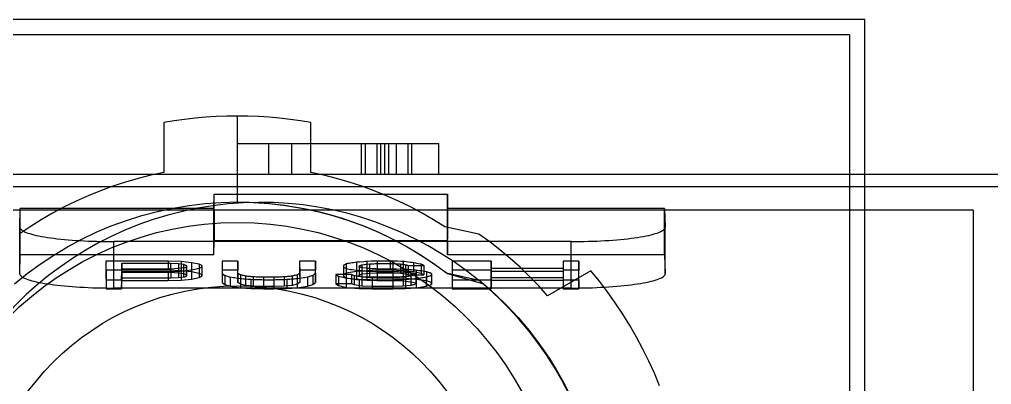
# Model space of a CAD drawing. Extents: x 0 to 144, y 0 to 203.
# Drawn here: x 86.92 to 118.19, y 62.77 to 74.51 of the extents above; entities that cross this region are included whole.
import ezdxf

# ---------------------------------------------------------------- set-up
doc = ezdxf.new("R2010")
doc.units = 0
doc.layers.add('-15N-THT. THIẾT BỊ ĐÓNG MỞ', color=40, linetype='CONTINUOUS')

# ---------------------------------------------------------------- blocks, each defined once
blk = doc.blocks.new('06 - N - SC VSD CHIẾU TRÊN ATV630U07~55N4')
at = {"layer": '-15N-THT. THIẾT BỊ ĐÓNG MỞ'}
for p, q in [((42.118, -128.49), (-41.598, -128.49)), ((42.118, -190.789), (42.118, -128.49)), ((42.118, -128.49), (42.118, -128.49)), ((41.619, -128.988), (-41.1, -128.988)), ((41.619, -128.988), (41.619, -141.448)), ((41.619, -128.988), (41.619, -128.988)), ((20.91, -131.636), (20.572, -131.665)), ((21.249, -131.615), (20.91, -131.636)), ((21.589, -131.603), (21.249, -131.615)), ((21.929, -131.599), (21.589, -131.603)), ((21.929, -131.599), (21.929, -131.599)), ((21.929, -134.358), (21.929, -131.599)), ((22.269, -131.603), (21.929, -131.599)), ((22.608, -131.615), (22.269, -131.603)), ((22.948, -131.636), (22.608, -131.615)), ((23.286, -131.665), (22.948, -131.636)), ((19.897, -131.749), (19.562, -131.803)), ((19.562, -131.803), (19.562, -133.412)), ((19.562, -131.803), (19.562, -131.803)), ((20.234, -131.703), (19.897, -131.749)), ((20.572, -131.665), (20.234, -131.703)), ((23.624, -131.703), (23.286, -131.665)), ((23.961, -131.749), (23.624, -131.703)), ((24.296, -131.803), (23.961, -131.749)), ((24.296, -131.803), (24.296, -131.803)), ((24.296, -133.412), (24.296, -131.803)), ((21.929, -132.477), (28.408, -132.477)), ((21.929, -132.477), (21.929, -132.477)), ((22.926, -132.477), (22.926, -132.477)), ((22.926, -132.477), (22.926, -133.474)), ((23.673, -132.477), (23.673, -133.474)), ((23.673, -132.477), (23.673, -132.477)), ((25.916, -132.477), (25.916, -133.474)), ((26.041, -132.477), (26.041, -133.474)), ((26.414, -132.477), (26.414, -133.474)), ((26.539, -132.477), (26.539, -133.474)), ((26.664, -132.477), (26.664, -133.474)), ((26.788, -132.477), (26.788, -133.474)), ((26.788, -132.477), (26.788, -132.477)), ((27.037, -132.477), (27.037, -133.474)), ((27.411, -132.477), (27.411, -133.474)), ((27.536, -132.477), (27.536, -132.477)), ((27.536, -132.477), (27.536, -133.474)), ((28.408, -133.474), (28.408, -132.477)), ((28.408, -132.477), (28.408, -132.477)), ((58.044, -133.474), (-58.045, -133.474)), ((19.146, -133.501), (18.735, -133.605)), ((19.562, -133.412), (19.146, -133.501)), ((19.562, -133.412), (19.562, -133.412)), ((21.929, -133.474), (21.929, -133.474)), ((22.926, -133.474), (22.926, -133.474)), ((23.673, -133.474), (23.673, -133.474)), ((24.296, -133.412), (24.296, -133.412)), ((24.711, -133.501), (24.296, -133.412)), ((25.123, -133.605), (24.711, -133.501)), ((26.788, -133.474), (26.788, -133.474)), ((27.536, -133.474), (27.536, -133.474)), ((28.408, -133.474), (28.408, -133.474)), ((18.327, -133.723), (17.923, -133.854)), ((18.735, -133.605), (18.327, -133.723)), ((25.531, -133.723), (25.123, -133.605)), ((25.935, -133.854), (25.531, -133.723)), ((46.605, -133.873), (3.465, -133.873)), ((17.524, -134), (17.131, -134.16)), ((17.923, -133.854), (17.524, -134)), ((21.177, -134.563), (21.18, -134.106)), ((21.18, -134.625), (21.18, -134.106)), ((21.18, -134.106), (28.688, -134.106)), ((26.334, -134), (25.935, -133.854)), ((26.727, -134.16), (26.334, -134)), ((28.688, -134.625), (28.688, -134.106)), ((28.688, -134.106), (28.692, -134.563)), ((16.743, -134.333), (16.361, -134.519)), ((17.131, -134.16), (16.743, -134.333)), ((19.864, -134.553), (20.376, -134.468)), ((20.376, -134.468), (20.892, -134.407)), ((20.892, -134.407), (21.41, -134.371)), ((21.41, -134.371), (21.929, -134.358)), ((21.929, -134.358), (22.309, -134.365)), ((21.929, -134.358), (21.929, -134.358)), ((21.929, -134.358), (22.448, -134.371)), ((22.309, -134.365), (22.689, -134.385)), ((22.448, -134.371), (22.966, -134.407)), ((22.689, -134.385), (23.069, -134.417)), ((22.966, -134.407), (23.482, -134.468)), ((23.069, -134.417), (23.446, -134.463)), ((23.446, -134.463), (23.822, -134.522)), ((23.482, -134.468), (23.994, -134.553)), ((27.115, -134.333), (26.727, -134.16)), ((27.496, -134.519), (27.115, -134.333)), ((45.599, -134.625), (4.5, -134.625)), ((14.93, -135.171), (14.945, -134.563)), ((21.177, -134.563), (14.945, -134.563)), ((14.945, -136.058), (14.945, -134.563)), ((15.987, -134.718), (15.619, -134.931)), ((16.361, -134.519), (15.987, -134.718)), ((18.854, -134.794), (19.356, -134.662)), ((19.356, -134.662), (19.864, -134.553)), ((21.177, -136.058), (21.177, -134.563)), ((21.18, -134.625), (21.18, -135.601)), ((23.822, -134.522), (24.196, -134.593)), ((23.994, -134.553), (24.502, -134.662)), ((24.196, -134.593), (24.567, -134.677)), ((24.502, -134.662), (25.004, -134.794)), ((24.567, -134.677), (24.935, -134.774)), ((24.935, -134.774), (25.3, -134.884)), ((27.871, -134.718), (27.496, -134.519)), ((28.239, -134.931), (27.871, -134.718)), ((28.688, -134.625), (28.688, -135.551)), ((28.692, -136.058), (28.692, -134.563)), ((35.674, -134.563), (28.692, -134.563)), ((35.674, -134.563), (35.689, -135.171)), ((35.674, -136.058), (35.674, -134.563)), ((45.599, -134.625), (45.599, -155.941)), ((45.599, -134.625), (45.599, -134.625)), ((15.619, -134.931), (15.259, -135.156)), ((17.871, -135.129), (18.358, -134.95)), ((18.358, -134.95), (18.854, -134.794)), ((21.929, -135.017), (21.929, -135.017)), ((25.004, -134.794), (25.5, -134.95)), ((25.3, -134.884), (25.66, -135.006)), ((25.5, -134.95), (25.987, -135.129)), ((25.66, -135.006), (26.016, -135.14)), ((28.599, -135.156), (28.239, -134.931)), ((15.259, -135.156), (14.907, -135.393)), ((14.93, -135.171), (14.93, -135.171)), ((14.93, -135.171), (14.93, -135.171)), ((14.93, -135.171), (14.93, -135.172)), ((14.93, -136.666), (14.93, -135.171)), ((14.93, -135.172), (14.933, -135.193)), ((14.93, -136.667), (14.93, -135.172)), ((14.933, -135.193), (14.943, -135.214)), ((14.943, -135.214), (14.959, -135.235)), ((14.959, -135.235), (14.981, -135.256)), ((14.981, -135.256), (15.01, -135.277)), ((15.01, -135.277), (15.045, -135.297)), ((15.045, -135.297), (15.087, -135.317)), ((15.087, -135.317), (15.134, -135.337)), ((15.134, -135.337), (15.188, -135.357)), ((15.188, -135.357), (15.248, -135.376)), ((15.248, -135.376), (15.313, -135.395)), ((15.313, -135.395), (15.384, -135.413)), ((16.923, -135.554), (17.392, -135.33)), ((17.392, -135.33), (17.871, -135.129)), ((25.987, -135.129), (26.466, -135.33)), ((26.016, -135.14), (26.368, -135.287)), ((26.368, -135.287), (26.714, -135.445)), ((26.466, -135.33), (26.934, -135.554)), ((29.702, -135.393), (28.599, -135.156)), ((30.046, -135.642), (29.702, -135.393)), ((35.237, -135.413), (35.307, -135.395)), ((35.307, -135.395), (35.373, -135.376)), ((35.373, -135.376), (35.432, -135.357)), ((35.432, -135.357), (35.486, -135.337)), ((35.486, -135.337), (35.533, -135.317)), ((35.533, -135.317), (35.575, -135.297)), ((35.575, -135.297), (35.61, -135.277)), ((35.61, -135.277), (35.639, -135.256)), ((35.639, -135.256), (35.661, -135.235)), ((35.661, -135.235), (35.677, -135.214)), ((35.677, -135.214), (35.686, -135.193)), ((35.686, -135.193), (35.689, -135.172)), ((35.689, -135.171), (35.689, -135.171)), ((35.689, -135.171), (35.689, -135.171)), ((35.689, -135.171), (35.689, -135.171)), ((35.689, -136.666), (35.689, -135.171)), ((35.689, -136.667), (35.689, -135.171)), ((15.384, -135.413), (15.461, -135.431)), ((15.461, -135.431), (15.543, -135.449)), ((15.543, -135.449), (15.63, -135.465)), ((15.63, -135.465), (15.722, -135.481)), ((15.722, -135.481), (15.818, -135.497)), ((15.818, -135.497), (15.919, -135.511)), ((15.919, -135.511), (16.025, -135.525)), ((16.025, -135.525), (16.134, -135.538)), ((16.134, -135.538), (16.248, -135.551)), ((16.248, -135.551), (16.365, -135.562)), ((16.365, -135.562), (16.486, -135.573)), ((16.466, -135.8), (16.923, -135.554)), ((16.486, -135.573), (16.61, -135.583)), ((16.61, -135.583), (16.737, -135.592)), ((16.737, -135.592), (16.866, -135.6)), ((16.866, -135.6), (16.997, -135.607)), ((16.997, -135.607), (17.13, -135.613)), ((17.13, -135.613), (17.264, -135.619)), ((17.264, -135.619), (17.4, -135.623)), ((17.4, -135.623), (17.537, -135.627)), ((17.537, -135.627), (17.676, -135.629)), ((17.676, -135.629), (17.816, -135.63)), ((17.816, -135.63), (17.957, -135.631)), ((32.663, -135.631), (17.957, -135.631)), ((17.957, -137.126), (17.957, -135.631)), ((21.177, -136.058), (21.18, -135.601)), ((21.18, -135.601), (28.688, -135.601)), ((26.714, -135.445), (27.054, -135.616)), ((26.934, -135.554), (27.392, -135.8)), ((27.054, -135.616), (27.388, -135.797)), ((28.688, -135.601), (28.688, -135.551)), ((28.688, -135.601), (28.692, -136.058)), ((30.381, -135.903), (30.046, -135.642)), ((32.663, -135.631), (32.804, -135.63)), ((32.663, -137.126), (32.663, -135.631)), ((32.804, -135.63), (32.944, -135.629)), ((32.944, -135.629), (33.082, -135.627)), ((33.082, -135.627), (33.219, -135.623)), ((33.219, -135.623), (33.355, -135.619)), ((33.355, -135.619), (33.49, -135.613)), ((33.49, -135.613), (33.622, -135.607)), ((33.622, -135.607), (33.753, -135.6)), ((33.753, -135.6), (33.882, -135.592)), ((33.882, -135.592), (34.009, -135.583)), ((34.009, -135.583), (34.133, -135.573)), ((34.133, -135.573), (34.254, -135.562)), ((34.254, -135.562), (34.372, -135.551)), ((34.372, -135.551), (34.486, -135.538)), ((34.486, -135.538), (34.596, -135.525)), ((34.596, -135.525), (34.702, -135.511)), ((34.702, -135.511), (34.803, -135.497)), ((34.803, -135.497), (34.9, -135.481)), ((34.9, -135.481), (34.992, -135.465)), ((34.992, -135.465), (35.079, -135.448)), ((35.079, -135.448), (35.161, -135.431)), ((35.161, -135.431), (35.237, -135.413)), ((16.02, -136.066), (16.466, -135.8)), ((27.388, -135.797), (27.716, -135.991)), ((27.392, -135.8), (27.838, -136.066)), ((27.716, -135.991), (28.037, -136.195)), ((30.706, -136.176), (30.381, -135.903)), ((14.93, -136.666), (14.945, -136.058)), ((21.177, -136.058), (14.945, -136.058)), ((15.587, -136.353), (16.02, -136.066)), ((17.703, -136.259), (17.706, -136.858)), ((19.702, -136.259), (17.703, -136.259)), ((17.703, -136.259), (17.703, -136.555)), ((18.21, -136.514), (18.211, -136.324)), ((18.211, -136.324), (18.211, -136.62)), ((18.211, -136.324), (19.783, -136.324)), ((20.119, -136.272), (19.702, -136.259)), ((19.702, -136.259), (19.702, -136.555)), ((19.783, -136.324), (19.783, -136.62)), ((19.783, -136.324), (20.031, -136.337)), ((20.031, -136.337), (20.031, -136.633)), ((20.031, -136.337), (20.196, -136.362)), ((20.452, -136.31), (20.119, -136.272)), ((20.119, -136.272), (20.119, -136.568)), ((20.702, -136.361), (20.452, -136.31)), ((20.452, -136.31), (20.452, -136.606)), ((21.44, -136.259), (21.441, -136.315)), ((21.949, -136.259), (21.44, -136.259)), ((21.44, -136.259), (21.44, -136.555)), ((21.441, -136.315), (21.442, -136.428)), ((21.948, -136.372), (21.949, -136.315)), ((21.949, -136.315), (21.949, -136.259)), ((21.949, -136.259), (21.949, -136.555)), ((23.932, -136.259), (23.933, -136.429)), ((24.441, -136.259), (23.932, -136.259)), ((23.932, -136.259), (23.932, -136.555)), ((24.44, -136.372), (24.441, -136.315)), ((24.441, -136.315), (24.441, -136.259)), ((24.441, -136.259), (24.441, -136.555)), ((25.476, -136.341), (25.429, -136.349)), ((25.524, -136.334), (25.476, -136.341)), ((25.571, -136.327), (25.524, -136.334)), ((25.619, -136.319), (25.571, -136.327)), ((25.667, -136.312), (25.619, -136.319)), ((25.714, -136.305), (25.667, -136.312)), ((25.762, -136.297), (25.714, -136.305)), ((25.81, -136.294), (25.762, -136.297)), ((25.762, -136.297), (25.762, -136.593)), ((25.857, -136.29), (25.81, -136.294)), ((26, -136.279), (25.857, -136.29)), ((26.048, -136.275), (26, -136.279)), ((26.095, -136.272), (26.048, -136.275)), ((26.238, -136.266), (26.095, -136.272)), ((26.095, -136.272), (26.095, -136.568)), ((26.218, -136.348), (26.253, -136.346)), ((26.286, -136.265), (26.238, -136.266)), ((26.253, -136.346), (26.288, -136.344)), ((26.381, -136.261), (26.286, -136.265)), ((26.288, -136.344), (26.324, -136.342)), ((26.324, -136.342), (26.359, -136.34)), ((26.359, -136.34), (26.43, -136.337)), ((26.429, -136.259), (26.381, -136.261)), ((26.845, -136.259), (26.429, -136.259)), ((26.429, -136.259), (26.429, -136.555)), ((26.43, -136.337), (26.927, -136.337)), ((26.43, -136.337), (26.43, -136.633)), ((26.905, -136.261), (26.845, -136.259)), ((26.845, -136.259), (26.845, -136.555)), ((26.964, -136.263), (26.905, -136.261)), ((26.927, -136.337), (26.962, -136.339)), ((26.927, -136.337), (26.927, -136.633)), ((26.962, -136.339), (26.998, -136.34)), ((27.024, -136.265), (26.964, -136.263)), ((26.998, -136.34), (27.068, -136.344)), ((27.084, -136.266), (27.024, -136.265)), ((27.068, -136.344), (27.104, -136.346)), ((27.203, -136.27), (27.084, -136.266)), ((27.104, -136.346), (27.139, -136.348)), ((27.262, -136.272), (27.203, -136.27)), ((27.31, -136.277), (27.262, -136.272)), ((27.262, -136.272), (27.262, -136.568)), ((27.358, -136.283), (27.31, -136.277)), ((27.501, -136.299), (27.358, -136.283)), ((27.548, -136.305), (27.501, -136.299)), ((27.596, -136.31), (27.548, -136.305)), ((27.667, -136.325), (27.596, -136.31)), ((27.596, -136.31), (27.596, -136.606)), ((27.703, -136.332), (27.667, -136.325)), ((27.81, -136.354), (27.703, -136.332)), ((27.838, -136.066), (28.27, -136.353)), ((28.037, -136.195), (28.351, -136.41)), ((35.674, -136.058), (28.692, -136.058)), ((28.834, -136.259), (28.837, -136.858)), ((30.093, -136.259), (28.834, -136.259)), ((28.834, -136.259), (28.834, -136.555)), ((30.092, -136.397), (30.093, -136.294)), ((30.093, -136.294), (30.093, -136.259)), ((30.093, -136.259), (30.093, -136.555)), ((31.022, -136.459), (30.706, -136.176)), ((32.408, -136.259), (32.409, -136.294)), ((32.917, -136.259), (32.408, -136.259)), ((32.408, -136.259), (32.408, -136.555)), ((32.409, -136.294), (32.409, -136.432)), ((32.913, -136.858), (32.917, -136.259)), ((32.917, -136.259), (32.917, -136.555)), ((35.674, -136.058), (35.689, -136.666)), ((15.169, -136.661), (15.587, -136.353)), ((17.703, -136.555), (17.706, -137.154)), ((19.702, -136.555), (17.703, -136.555)), ((18.207, -136.858), (18.208, -136.591)), ((18.208, -136.591), (19.701, -136.591)), ((18.208, -136.591), (18.208, -136.887)), ((18.21, -136.514), (18.21, -136.81)), ((19.784, -136.514), (18.21, -136.514)), ((18.21, -136.81), (18.211, -136.62)), ((18.211, -136.62), (19.783, -136.62)), ((19.701, -136.591), (20.117, -136.578)), ((19.701, -136.591), (19.701, -136.887)), ((20.119, -136.568), (19.702, -136.555)), ((19.783, -136.62), (20.031, -136.633)), ((20.032, -136.501), (19.784, -136.514)), ((19.784, -136.514), (19.784, -136.81)), ((20.031, -136.633), (20.196, -136.658)), ((20.196, -136.476), (20.032, -136.501)), ((20.032, -136.501), (20.032, -136.797)), ((20.117, -136.578), (20.451, -136.54)), ((20.117, -136.578), (20.117, -136.874)), ((20.452, -136.606), (20.119, -136.568)), ((20.196, -136.362), (20.196, -136.658)), ((20.196, -136.362), (20.279, -136.4)), ((20.196, -136.476), (20.196, -136.772)), ((20.196, -136.658), (20.279, -136.696)), ((20.279, -136.4), (20.279, -136.696)), ((20.306, -136.722), (20.306, -136.426)), ((20.451, -136.54), (20.701, -136.489)), ((20.451, -136.54), (20.451, -136.836)), ((20.702, -136.657), (20.452, -136.606)), ((20.701, -136.489), (20.785, -136.451)), ((20.701, -136.489), (20.701, -136.785)), ((20.785, -136.4), (20.702, -136.361)), ((20.702, -136.361), (20.702, -136.657)), ((20.785, -136.695), (20.702, -136.657)), ((20.785, -136.451), (20.785, -136.4)), ((20.785, -136.4), (20.785, -136.695)), ((20.785, -136.451), (20.785, -136.747)), ((21.44, -136.555), (21.443, -136.95)), ((21.949, -136.555), (21.44, -136.555)), ((21.442, -136.428), (21.442, -136.485)), ((21.442, -136.485), (21.442, -136.541)), ((21.442, -136.541), (21.443, -136.597)), ((21.443, -136.597), (21.443, -136.654)), ((21.443, -136.654), (21.527, -136.718)), ((21.443, -136.654), (21.443, -136.95)), ((21.946, -136.95), (21.949, -136.555)), ((21.946, -136.655), (21.947, -136.598)), ((21.958, -136.662), (21.946, -136.655)), ((21.946, -136.655), (21.946, -136.95)), ((21.947, -136.542), (21.948, -136.372)), ((21.947, -136.598), (21.947, -136.542)), ((23.935, -136.655), (23.923, -136.662)), ((23.932, -136.555), (23.935, -136.95)), ((24.441, -136.555), (23.932, -136.555)), ((23.933, -136.429), (23.934, -136.485)), ((23.934, -136.485), (23.935, -136.598)), ((23.935, -136.598), (23.935, -136.655)), ((23.935, -136.655), (23.935, -136.95)), ((24.426, -136.663), (24.438, -136.654)), ((24.438, -136.95), (24.441, -136.555)), ((24.438, -136.654), (24.439, -136.597)), ((24.438, -136.654), (24.438, -136.95)), ((24.439, -136.485), (24.44, -136.372)), ((24.439, -136.541), (24.439, -136.485)), ((24.439, -136.597), (24.439, -136.541)), ((25.357, -136.392), (25.346, -136.4)), ((25.346, -136.4), (25.346, -136.414)), ((25.346, -136.4), (25.346, -136.695)), ((25.346, -136.414), (25.346, -136.422)), ((25.346, -136.422), (25.346, -136.429)), ((25.346, -136.429), (25.346, -136.436)), ((25.346, -136.436), (25.346, -136.443)), ((25.346, -136.443), (25.346, -136.451)), ((25.346, -136.451), (25.358, -136.458)), ((25.346, -136.451), (25.346, -136.746)), ((25.429, -136.644), (25.346, -136.695)), ((25.369, -136.385), (25.357, -136.392)), ((25.358, -136.458), (25.37, -136.465)), ((25.381, -136.378), (25.369, -136.385)), ((25.37, -136.465), (25.406, -136.487)), ((25.393, -136.37), (25.381, -136.378)), ((25.405, -136.363), (25.393, -136.37)), ((25.417, -136.356), (25.405, -136.363)), ((25.406, -136.487), (25.418, -136.495)), ((25.429, -136.349), (25.417, -136.356)), ((25.418, -136.495), (25.43, -136.502)), ((25.429, -136.349), (25.429, -136.644)), ((25.762, -136.593), (25.429, -136.644)), ((25.43, -136.502), (25.573, -136.524)), ((25.43, -136.502), (25.43, -136.798)), ((25.573, -136.524), (25.62, -136.531)), ((25.62, -136.531), (25.763, -136.553)), ((26.095, -136.568), (25.762, -136.593)), ((25.763, -136.553), (25.811, -136.557)), ((25.763, -136.553), (25.763, -136.849)), ((25.811, -136.557), (25.858, -136.56)), ((25.852, -136.413), (25.864, -136.407)), ((25.852, -136.416), (25.852, -136.413)), ((25.852, -136.413), (25.852, -136.708)), ((25.852, -136.42), (25.852, -136.416)), ((25.852, -136.431), (25.852, -136.42)), ((25.852, -136.434), (25.852, -136.431)), ((25.852, -136.438), (25.852, -136.434)), ((25.863, -136.443), (25.852, -136.438)), ((25.852, -136.438), (25.852, -136.734)), ((25.858, -136.56), (25.906, -136.564)), ((25.875, -136.449), (25.863, -136.443)), ((25.864, -136.407), (25.875, -136.402)), ((25.875, -136.402), (25.887, -136.396)), ((25.887, -136.454), (25.875, -136.449)), ((25.887, -136.396), (25.899, -136.391)), ((25.899, -136.46), (25.887, -136.454)), ((25.899, -136.391), (25.923, -136.38)), ((25.91, -136.465), (25.899, -136.46)), ((25.906, -136.564), (25.954, -136.567)), ((25.922, -136.47), (25.91, -136.465)), ((25.934, -136.476), (25.922, -136.47)), ((25.923, -136.38), (25.935, -136.375)), ((25.969, -136.479), (25.934, -136.476)), ((25.934, -136.476), (25.934, -136.771)), ((25.935, -136.375), (26.005, -136.368)), ((25.935, -136.375), (25.935, -136.671)), ((25.935, -136.671), (26.182, -136.645)), ((25.954, -136.567), (26.049, -136.575)), ((26.075, -136.49), (25.969, -136.479)), ((26.005, -136.368), (26.041, -136.364)), ((26.041, -136.364), (26.076, -136.36)), ((26.049, -136.575), (26.096, -136.578)), ((26.111, -136.494), (26.075, -136.49)), ((26.076, -136.36), (26.182, -136.35)), ((26.429, -136.555), (26.095, -136.568)), ((26.096, -136.578), (26.144, -136.58)), ((26.096, -136.578), (26.096, -136.874)), ((26.146, -136.497), (26.111, -136.494)), ((26.144, -136.58), (26.191, -136.582)), ((26.182, -136.501), (26.146, -136.497)), ((26.182, -136.35), (26.218, -136.348)), ((26.182, -136.35), (26.182, -136.645)), ((26.217, -136.503), (26.182, -136.501)), ((26.182, -136.501), (26.182, -136.797)), ((26.182, -136.645), (26.43, -136.633)), ((26.191, -136.582), (26.239, -136.584)), ((26.288, -136.507), (26.217, -136.503)), ((26.239, -136.584), (26.286, -136.585)), ((26.286, -136.585), (26.382, -136.589)), ((26.323, -136.508), (26.288, -136.507)), ((26.359, -136.51), (26.323, -136.508)), ((26.394, -136.512), (26.359, -136.51)), ((26.382, -136.589), (26.429, -136.591)), ((26.43, -136.514), (26.394, -136.512)), ((26.845, -136.555), (26.429, -136.555)), ((26.429, -136.591), (26.643, -136.591)), ((26.429, -136.591), (26.429, -136.887)), ((26.501, -136.514), (26.43, -136.514)), ((26.43, -136.514), (26.43, -136.81)), ((26.43, -136.633), (26.927, -136.633)), ((26.572, -136.514), (26.501, -136.514)), ((26.715, -136.514), (26.572, -136.514)), ((26.643, -136.591), (26.714, -136.591)), ((26.714, -136.591), (26.928, -136.591)), ((26.786, -136.514), (26.715, -136.514)), ((26.857, -136.514), (26.786, -136.514)), ((27.262, -136.568), (26.845, -136.555)), ((26.928, -136.514), (26.857, -136.514)), ((26.927, -136.633), (27.175, -136.645)), ((26.988, -136.516), (26.928, -136.514)), ((26.928, -136.514), (26.928, -136.81)), ((26.928, -136.591), (26.975, -136.593)), ((26.928, -136.591), (26.928, -136.887)), ((26.975, -136.593), (27.022, -136.595)), ((27.047, -136.518), (26.988, -136.516)), ((27.022, -136.595), (27.07, -136.596)), ((27.344, -136.527), (27.047, -136.518)), ((27.07, -136.596), (27.117, -136.598)), ((27.117, -136.598), (27.212, -136.602)), ((27.139, -136.348), (27.175, -136.35)), ((27.175, -136.35), (27.222, -136.357)), ((27.175, -136.35), (27.175, -136.645)), ((27.175, -136.645), (27.34, -136.67)), ((27.212, -136.602), (27.259, -136.604)), ((27.222, -136.357), (27.245, -136.36)), ((27.245, -136.36), (27.269, -136.364)), ((27.259, -136.604), (27.295, -136.607)), ((27.259, -136.604), (27.259, -136.899)), ((27.596, -136.606), (27.262, -136.568)), ((27.269, -136.364), (27.292, -136.368)), ((27.292, -136.368), (27.316, -136.371)), ((27.295, -136.607), (27.33, -136.611)), ((27.316, -136.371), (27.34, -136.375)), ((27.33, -136.611), (27.366, -136.615)), ((27.34, -136.375), (27.352, -136.378)), ((27.34, -136.375), (27.34, -136.67)), ((27.392, -136.53), (27.344, -136.527)), ((27.344, -136.527), (27.344, -136.822)), ((27.352, -136.378), (27.364, -136.382)), ((27.364, -136.382), (27.376, -136.386)), ((27.366, -136.615), (27.401, -136.618)), ((27.376, -136.386), (27.388, -136.389)), ((27.388, -136.389), (27.4, -136.393)), ((27.439, -136.534), (27.392, -136.53)), ((27.4, -136.393), (27.412, -136.397)), ((27.401, -136.618), (27.437, -136.622)), ((27.412, -136.397), (27.424, -136.4)), ((27.424, -136.4), (27.931, -136.4)), ((27.424, -136.4), (27.424, -136.696)), ((27.437, -136.622), (27.472, -136.625)), ((27.487, -136.538), (27.439, -136.534)), ((27.472, -136.625), (27.508, -136.629)), ((27.534, -136.541), (27.487, -136.538)), ((27.508, -136.629), (27.555, -136.64)), ((27.508, -136.629), (27.508, -136.925)), ((27.629, -136.548), (27.534, -136.541)), ((27.555, -136.64), (27.579, -136.645)), ((27.579, -136.645), (27.603, -136.651)), ((27.845, -136.657), (27.596, -136.606)), ((27.603, -136.651), (27.626, -136.656)), ((27.626, -136.656), (27.65, -136.662)), ((27.677, -136.552), (27.629, -136.548)), ((27.772, -136.567), (27.677, -136.552)), ((27.677, -136.552), (27.677, -136.848)), ((27.82, -136.574), (27.772, -136.567)), ((27.845, -136.361), (27.81, -136.354)), ((27.962, -136.596), (27.82, -136.574)), ((27.858, -136.367), (27.845, -136.361)), ((27.845, -136.361), (27.845, -136.657)), ((27.931, -136.696), (27.845, -136.657)), ((27.87, -136.373), (27.858, -136.367)), ((27.882, -136.378), (27.87, -136.373)), ((27.894, -136.384), (27.882, -136.378)), ((27.906, -136.389), (27.894, -136.384)), ((27.919, -136.395), (27.906, -136.389)), ((27.931, -136.4), (27.919, -136.395)), ((27.931, -136.4), (27.931, -136.696)), ((28.01, -136.603), (27.962, -136.596)), ((28.033, -136.61), (28.01, -136.603)), ((28.01, -136.603), (28.01, -136.899)), ((28.057, -136.618), (28.033, -136.61)), ((28.081, -136.625), (28.057, -136.618)), ((28.104, -136.632), (28.081, -136.625)), ((28.128, -136.64), (28.104, -136.632)), ((28.152, -136.647), (28.128, -136.64)), ((28.176, -136.654), (28.152, -136.647)), ((28.175, -136.663), (28.176, -136.654)), ((28.176, -136.654), (28.176, -136.95)), ((28.27, -136.353), (28.689, -136.661)), ((28.351, -136.41), (28.657, -136.636)), ((28.657, -136.636), (29.707, -136.873)), ((28.834, -136.555), (28.837, -137.154)), ((30.093, -136.555), (28.834, -136.555)), ((30.09, -136.698), (30.09, -136.578)), ((30.09, -136.578), (32.411, -136.578)), ((30.09, -136.578), (30.09, -136.874)), ((30.092, -136.432), (30.092, -136.397)), ((30.092, -136.466), (30.092, -136.432)), ((30.092, -136.501), (30.092, -136.466)), ((32.41, -136.501), (30.092, -136.501)), ((30.092, -136.501), (30.092, -136.797)), ((30.092, -136.797), (30.093, -136.555)), ((31.328, -136.754), (31.022, -136.459)), ((33.303, -136.569), (31.909, -137.374)), ((32.408, -136.555), (32.41, -136.797)), ((32.917, -136.555), (32.408, -136.555)), ((32.409, -136.432), (32.41, -136.466)), ((32.41, -136.466), (32.41, -136.501)), ((32.41, -136.501), (32.41, -136.797)), ((32.411, -136.578), (32.412, -136.658)), ((32.411, -136.578), (32.411, -136.874)), ((32.412, -136.658), (32.412, -136.698)), ((32.913, -137.154), (32.917, -136.555)), ((33.303, -136.569), (33.303, -136.569)), ((33.574, -136.905), (33.303, -136.569)), ((14.765, -136.987), (15.169, -136.661)), ((14.93, -136.666), (14.93, -136.666)), ((14.93, -136.666), (14.93, -136.666)), ((14.93, -136.666), (14.93, -136.667)), ((14.93, -136.667), (14.933, -136.688)), ((14.933, -136.688), (14.943, -136.709)), ((14.943, -136.709), (14.959, -136.73)), ((14.959, -136.73), (14.981, -136.751)), ((14.981, -136.751), (15.01, -136.772)), ((15.01, -136.772), (15.045, -136.792)), ((15.045, -136.792), (15.087, -136.812)), ((15.087, -136.812), (15.134, -136.832)), ((15.134, -136.832), (15.188, -136.852)), ((15.188, -136.852), (15.248, -136.871)), ((15.248, -136.871), (15.313, -136.89)), ((15.313, -136.89), (15.384, -136.908)), ((15.384, -136.908), (15.461, -136.926)), ((15.461, -136.926), (15.543, -136.944)), ((15.543, -136.944), (15.63, -136.96)), ((15.63, -136.96), (15.722, -136.976)), ((17.706, -136.858), (18.207, -136.858)), ((17.706, -136.858), (17.706, -137.154)), ((18.207, -136.858), (18.207, -137.154)), ((18.207, -137.154), (18.208, -136.887)), ((18.208, -136.887), (19.701, -136.887)), ((19.784, -136.81), (18.21, -136.81)), ((19.701, -136.887), (20.117, -136.874)), ((20.032, -136.797), (19.784, -136.81)), ((20.196, -136.772), (20.032, -136.797)), ((20.117, -136.874), (20.451, -136.836)), ((20.451, -136.836), (20.701, -136.785)), ((20.701, -136.785), (20.785, -136.747)), ((20.785, -136.747), (20.785, -136.695)), ((21.443, -136.95), (21.527, -137.014)), ((21.527, -136.718), (21.551, -136.725)), ((21.527, -136.718), (21.527, -137.014)), ((21.551, -136.725), (21.575, -136.733)), ((21.575, -136.733), (21.67, -136.762)), ((21.67, -136.762), (21.694, -136.769)), ((21.694, -136.769), (21.789, -136.783)), ((21.694, -136.769), (21.694, -137.065)), ((21.789, -136.783), (21.837, -136.791)), ((21.837, -136.791), (21.932, -136.805)), ((21.932, -136.805), (21.979, -136.813)), ((22.028, -137.001), (21.946, -136.95)), ((21.97, -136.669), (21.958, -136.662)), ((21.981, -136.676), (21.97, -136.669)), ((21.979, -136.813), (22.027, -136.82)), ((21.993, -136.684), (21.981, -136.676)), ((22.005, -136.691), (21.993, -136.684)), ((22.016, -136.698), (22.005, -136.691)), ((22.028, -136.705), (22.016, -136.698)), ((22.027, -136.82), (22.074, -136.823)), ((22.027, -136.82), (22.027, -137.116)), ((22.052, -136.711), (22.028, -136.705)), ((22.028, -136.705), (22.028, -137.001)), ((22.075, -136.716), (22.052, -136.711)), ((22.074, -136.823), (22.122, -136.827)), ((22.099, -136.722), (22.075, -136.716)), ((22.123, -136.727), (22.099, -136.722)), ((22.122, -136.827), (22.169, -136.831)), ((22.146, -136.732), (22.123, -136.727)), ((22.17, -136.738), (22.146, -136.732)), ((22.169, -136.831), (22.217, -136.834)), ((22.194, -136.743), (22.17, -136.738)), ((22.229, -136.747), (22.194, -136.743)), ((22.194, -136.743), (22.194, -137.039)), ((22.217, -136.834), (22.264, -136.838)), ((22.265, -136.75), (22.229, -136.747)), ((22.264, -136.838), (22.312, -136.842)), ((22.3, -136.754), (22.265, -136.75)), ((22.336, -136.758), (22.3, -136.754)), ((22.312, -136.842), (22.359, -136.845)), ((22.372, -136.761), (22.336, -136.758)), ((22.359, -136.845), (22.418, -136.847)), ((22.359, -136.845), (22.359, -137.141)), ((22.407, -136.765), (22.372, -136.761)), ((22.443, -136.769), (22.407, -136.765)), ((22.418, -136.847), (22.478, -136.849)), ((22.49, -136.77), (22.443, -136.769)), ((22.443, -136.769), (22.443, -137.064)), ((22.478, -136.849), (22.537, -136.851)), ((22.537, -136.772), (22.49, -136.77)), ((22.585, -136.774), (22.537, -136.772)), ((22.537, -136.851), (22.596, -136.852)), ((22.632, -136.776), (22.585, -136.774)), ((22.596, -136.852), (22.656, -136.854)), ((22.68, -136.778), (22.632, -136.776)), ((22.656, -136.854), (22.715, -136.856)), ((22.727, -136.78), (22.68, -136.778)), ((22.715, -136.856), (22.774, -136.858)), ((22.775, -136.781), (22.727, -136.78)), ((22.774, -136.858), (23.107, -136.858)), ((22.774, -136.858), (22.774, -137.154)), ((23.107, -136.781), (22.775, -136.781)), ((22.775, -136.781), (22.775, -137.077)), ((23.154, -136.78), (23.107, -136.781)), ((23.107, -136.781), (23.107, -137.077)), ((23.107, -136.858), (23.166, -136.856)), ((23.107, -136.858), (23.107, -137.154)), ((23.202, -136.778), (23.154, -136.78)), ((23.166, -136.856), (23.225, -136.854)), ((23.249, -136.776), (23.202, -136.778)), ((23.225, -136.854), (23.285, -136.852)), ((23.296, -136.774), (23.249, -136.776)), ((23.285, -136.852), (23.344, -136.851)), ((23.344, -136.772), (23.296, -136.774)), ((23.391, -136.77), (23.344, -136.772)), ((23.344, -136.851), (23.403, -136.849)), ((23.439, -136.769), (23.391, -136.77)), ((23.403, -136.849), (23.463, -136.847)), ((23.474, -136.765), (23.439, -136.769)), ((23.439, -136.769), (23.439, -137.064)), ((23.463, -136.847), (23.522, -136.845)), ((23.51, -136.761), (23.474, -136.765)), ((23.545, -136.758), (23.51, -136.761)), ((23.522, -136.845), (23.57, -136.842)), ((23.522, -136.845), (23.522, -137.141)), ((23.581, -136.754), (23.545, -136.758)), ((23.57, -136.842), (23.617, -136.838)), ((23.616, -136.75), (23.581, -136.754)), ((23.652, -136.747), (23.616, -136.75)), ((23.617, -136.838), (23.665, -136.834)), ((23.687, -136.743), (23.652, -136.747)), ((23.665, -136.834), (23.712, -136.831)), ((23.711, -136.738), (23.687, -136.743)), ((23.687, -136.743), (23.687, -137.039)), ((23.735, -136.732), (23.711, -136.738)), ((23.712, -136.831), (23.76, -136.827)), ((23.758, -136.727), (23.735, -136.732)), ((23.782, -136.722), (23.758, -136.727)), ((23.76, -136.827), (23.807, -136.823)), ((23.806, -136.716), (23.782, -136.722)), ((23.829, -136.711), (23.806, -136.716)), ((23.807, -136.823), (23.855, -136.82)), ((23.853, -136.705), (23.829, -136.711)), ((23.865, -136.698), (23.853, -136.705)), ((23.853, -136.705), (23.853, -137.001)), ((23.935, -136.95), (23.853, -137.001)), ((23.855, -136.82), (23.902, -136.813)), ((23.855, -136.82), (23.855, -137.116)), ((23.877, -136.691), (23.865, -136.698)), ((23.888, -136.684), (23.877, -136.691)), ((23.9, -136.676), (23.888, -136.684)), ((23.912, -136.669), (23.9, -136.676)), ((23.902, -136.813), (23.95, -136.805)), ((23.923, -136.662), (23.912, -136.669)), ((23.95, -136.805), (24.045, -136.791)), ((24.045, -136.791), (24.092, -136.783)), ((24.092, -136.783), (24.187, -136.769)), ((24.187, -136.769), (24.235, -136.754)), ((24.187, -136.769), (24.187, -137.065)), ((24.235, -136.754), (24.259, -136.747)), ((24.259, -136.747), (24.306, -136.733)), ((24.306, -136.733), (24.33, -136.725)), ((24.33, -136.725), (24.354, -136.718)), ((24.354, -136.718), (24.426, -136.663)), ((24.354, -136.718), (24.354, -137.014)), ((24.354, -137.014), (24.438, -136.95)), ((25.098, -136.692), (25.11, -136.699)), ((25.241, -136.692), (25.098, -136.692)), ((25.098, -136.692), (25.098, -136.988)), ((25.11, -136.699), (25.122, -136.707)), ((25.122, -136.707), (25.134, -136.714)), ((25.134, -136.714), (25.158, -136.729)), ((25.158, -136.729), (25.17, -136.736)), ((25.17, -136.736), (25.182, -136.743)), ((25.182, -136.743), (25.325, -136.78)), ((25.182, -136.743), (25.182, -137.039)), ((25.313, -136.692), (25.241, -136.692)), ((25.456, -136.692), (25.313, -136.692)), ((25.325, -136.78), (25.361, -136.789)), ((25.346, -136.695), (25.346, -136.746)), ((25.346, -136.746), (25.43, -136.798)), ((25.361, -136.789), (25.432, -136.807)), ((25.43, -136.798), (25.763, -136.849)), ((25.432, -136.807), (25.61, -136.823)), ((25.432, -136.807), (25.432, -137.103)), ((25.528, -136.692), (25.456, -136.692)), ((25.6, -136.692), (25.528, -136.692)), ((25.612, -136.698), (25.6, -136.692)), ((25.6, -136.692), (25.6, -136.988)), ((25.61, -136.823), (25.67, -136.829)), ((25.635, -136.709), (25.612, -136.698)), ((25.647, -136.714), (25.635, -136.709)), ((25.659, -136.72), (25.647, -136.714)), ((25.671, -136.725), (25.659, -136.72)), ((25.67, -136.829), (25.788, -136.84)), ((25.683, -136.731), (25.671, -136.725)), ((25.718, -136.736), (25.683, -136.731)), ((25.683, -136.731), (25.683, -137.026)), ((25.754, -136.741), (25.718, -136.736)), ((25.789, -136.747), (25.754, -136.741)), ((25.763, -136.849), (26.096, -136.874)), ((25.788, -136.84), (25.848, -136.845)), ((25.825, -136.752), (25.789, -136.747)), ((25.86, -136.758), (25.825, -136.752)), ((25.848, -136.845), (25.967, -136.849)), ((25.848, -136.845), (25.848, -137.141)), ((25.852, -136.708), (25.935, -136.671)), ((25.852, -136.712), (25.852, -136.708)), ((25.852, -136.716), (25.852, -136.712)), ((25.852, -136.726), (25.852, -136.716)), ((25.852, -136.73), (25.852, -136.726)), ((25.852, -136.734), (25.852, -136.73)), ((25.934, -136.771), (25.852, -136.734)), ((25.896, -136.763), (25.86, -136.758)), ((25.931, -136.769), (25.896, -136.763)), ((26.026, -136.772), (25.931, -136.769)), ((25.931, -136.769), (25.931, -137.064)), ((26.182, -136.797), (25.934, -136.771)), ((25.967, -136.849), (26.026, -136.851)), ((26.074, -136.774), (26.026, -136.772)), ((26.026, -136.851), (26.204, -136.856)), ((26.121, -136.776), (26.074, -136.774)), ((26.096, -136.874), (26.429, -136.887)), ((26.169, -136.778), (26.121, -136.776)), ((26.263, -136.781), (26.169, -136.778)), ((26.43, -136.81), (26.182, -136.797)), ((26.204, -136.856), (26.263, -136.858)), ((26.928, -136.781), (26.263, -136.781)), ((26.263, -136.781), (26.263, -137.077)), ((26.263, -136.858), (26.928, -136.858)), ((26.263, -136.858), (26.263, -137.154)), ((26.429, -136.887), (26.928, -136.887)), ((26.928, -136.81), (26.43, -136.81)), ((26.975, -136.78), (26.928, -136.781)), ((26.928, -136.781), (26.928, -137.077)), ((27.344, -136.822), (26.928, -136.81)), ((26.928, -136.858), (26.987, -136.856)), ((26.928, -136.858), (26.928, -137.154)), ((26.928, -136.887), (27.259, -136.899)), ((27.023, -136.778), (26.975, -136.78)), ((26.987, -136.856), (27.046, -136.854)), ((27.07, -136.776), (27.023, -136.778)), ((27.046, -136.854), (27.106, -136.852)), ((27.117, -136.774), (27.07, -136.776)), ((27.106, -136.852), (27.165, -136.851)), ((27.165, -136.772), (27.117, -136.774)), ((27.212, -136.77), (27.165, -136.772)), ((27.165, -136.851), (27.224, -136.849)), ((27.26, -136.769), (27.212, -136.77)), ((27.224, -136.849), (27.284, -136.847)), ((27.259, -136.899), (27.508, -136.925)), ((27.331, -136.761), (27.26, -136.769)), ((27.26, -136.769), (27.26, -137.064)), ((27.284, -136.847), (27.343, -136.845)), ((27.366, -136.758), (27.331, -136.761)), ((27.34, -136.67), (27.352, -136.674)), ((27.343, -136.845), (27.391, -136.842)), ((27.343, -136.845), (27.343, -137.141)), ((27.677, -136.848), (27.344, -136.822)), ((27.352, -136.674), (27.364, -136.678)), ((27.364, -136.678), (27.376, -136.681)), ((27.402, -136.754), (27.366, -136.758)), ((27.376, -136.681), (27.388, -136.685)), ((27.388, -136.685), (27.4, -136.689)), ((27.391, -136.842), (27.438, -136.838)), ((27.4, -136.689), (27.412, -136.692)), ((27.437, -136.75), (27.402, -136.754)), ((27.412, -136.692), (27.424, -136.696)), ((27.424, -136.696), (27.931, -136.696)), ((27.473, -136.747), (27.437, -136.75)), ((27.438, -136.838), (27.486, -136.834)), ((27.508, -136.743), (27.473, -136.747)), ((27.486, -136.834), (27.533, -136.831)), ((27.532, -136.738), (27.508, -136.743)), ((27.508, -136.743), (27.508, -137.039)), ((27.508, -136.925), (27.674, -136.963)), ((27.556, -136.732), (27.532, -136.738)), ((27.533, -136.831), (27.581, -136.827)), ((27.579, -136.727), (27.556, -136.732)), ((27.603, -136.721), (27.579, -136.727)), ((27.581, -136.827), (27.628, -136.823)), ((27.627, -136.716), (27.603, -136.721)), ((27.65, -136.711), (27.627, -136.716)), ((27.628, -136.823), (27.676, -136.82)), ((27.65, -136.662), (27.674, -136.667)), ((27.674, -136.705), (27.65, -136.711)), ((27.674, -136.667), (27.674, -136.67)), ((27.674, -136.667), (27.674, -136.963)), ((27.674, -136.67), (27.674, -136.674)), ((27.674, -136.674), (27.674, -136.677)), ((27.674, -136.677), (27.674, -136.68)), ((27.674, -136.68), (27.674, -136.683)), ((27.674, -136.683), (27.674, -136.687)), ((27.674, -136.687), (27.674, -136.689)), ((27.674, -136.687), (27.674, -136.982)), ((27.674, -136.689), (27.674, -136.69)), ((27.674, -136.69), (27.674, -136.692)), ((27.674, -136.692), (27.674, -136.694)), ((27.674, -136.694), (27.674, -136.696)), ((27.674, -136.696), (27.674, -136.698)), ((27.674, -136.698), (27.674, -136.699)), ((27.674, -136.698), (27.674, -136.993)), ((27.674, -136.699), (27.674, -136.7)), ((27.674, -136.7), (27.674, -136.701)), ((27.674, -136.701), (27.674, -136.703)), ((27.674, -136.703), (27.674, -136.704)), ((27.674, -136.704), (27.674, -136.705)), ((27.674, -136.705), (27.674, -137.001)), ((27.674, -136.963), (27.674, -136.966)), ((27.674, -136.966), (27.674, -136.969)), ((27.674, -136.969), (27.674, -136.973)), ((27.676, -136.82), (27.723, -136.813)), ((27.676, -136.82), (27.676, -137.116)), ((28.01, -136.899), (27.677, -136.848)), ((27.723, -136.813), (27.771, -136.805)), ((27.771, -136.805), (27.866, -136.791)), ((27.866, -136.791), (27.913, -136.783)), ((27.913, -136.783), (28.008, -136.769)), ((28.008, -136.769), (28.032, -136.762)), ((28.008, -136.769), (28.008, -137.065)), ((28.176, -136.95), (28.01, -136.899)), ((28.032, -136.762), (28.056, -136.754)), ((28.056, -136.754), (28.08, -136.747)), ((28.08, -136.747), (28.104, -136.74)), ((28.104, -136.74), (28.127, -136.732)), ((28.127, -136.732), (28.151, -136.725)), ((28.151, -136.725), (28.175, -136.718)), ((28.175, -136.672), (28.175, -136.663)), ((28.175, -136.682), (28.175, -136.672)), ((28.175, -136.691), (28.175, -136.682)), ((28.175, -136.709), (28.175, -136.691)), ((28.175, -136.718), (28.175, -136.709)), ((28.175, -136.718), (28.175, -137.014)), ((28.175, -137.014), (28.176, -136.95)), ((28.689, -136.661), (29.844, -136.987)), ((28.837, -136.858), (30.089, -136.858)), ((28.837, -136.858), (28.837, -137.154)), ((29.707, -136.873), (29.997, -137.119)), ((30.089, -136.738), (30.09, -136.698)), ((30.089, -136.858), (30.089, -136.738)), ((30.089, -136.858), (30.089, -137.154)), ((30.089, -137.154), (30.09, -136.874)), ((30.09, -136.874), (32.411, -136.874)), ((32.41, -136.797), (30.092, -136.797)), ((31.624, -137.059), (31.328, -136.754)), ((32.411, -136.874), (32.413, -137.154)), ((32.412, -136.698), (32.413, -136.858)), ((32.413, -136.858), (32.913, -136.858)), ((32.413, -136.858), (32.413, -137.154)), ((32.913, -136.858), (32.913, -137.154)), ((33.836, -137.25), (33.574, -136.905)), ((34.9, -136.976), (34.992, -136.96)), ((34.992, -136.96), (35.079, -136.943)), ((35.079, -136.943), (35.161, -136.926)), ((35.161, -136.926), (35.237, -136.908)), ((35.237, -136.908), (35.307, -136.89)), ((35.307, -136.89), (35.373, -136.871)), ((35.373, -136.871), (35.432, -136.852)), ((35.432, -136.852), (35.486, -136.832)), ((35.486, -136.832), (35.533, -136.812)), ((35.533, -136.812), (35.575, -136.792)), ((35.575, -136.792), (35.61, -136.772)), ((35.61, -136.772), (35.639, -136.751)), ((35.639, -136.751), (35.661, -136.73)), ((35.661, -136.73), (35.677, -136.709)), ((35.677, -136.709), (35.686, -136.688)), ((35.686, -136.688), (35.689, -136.667)), ((35.689, -136.666), (35.689, -136.666)), ((35.689, -136.666), (35.689, -136.666)), ((35.689, -136.666), (35.689, -136.666)), ((15.722, -136.976), (15.818, -136.992)), ((15.818, -136.992), (15.919, -137.006)), ((15.919, -137.006), (16.025, -137.02)), ((16.025, -137.02), (16.134, -137.033)), ((16.134, -137.033), (16.248, -137.046)), ((16.248, -137.046), (16.365, -137.057)), ((16.365, -137.057), (16.486, -137.068)), ((16.486, -137.068), (16.61, -137.078)), ((16.61, -137.078), (16.737, -137.087)), ((16.737, -137.087), (16.866, -137.095)), ((16.866, -137.095), (16.997, -137.102)), ((16.997, -137.102), (17.13, -137.108)), ((17.13, -137.108), (17.264, -137.114)), ((17.264, -137.114), (17.4, -137.118)), ((17.4, -137.118), (17.537, -137.121)), ((17.537, -137.121), (17.676, -137.124)), ((17.676, -137.124), (17.816, -137.125)), ((17.706, -137.154), (18.207, -137.154)), ((17.816, -137.125), (17.957, -137.126)), ((32.663, -137.126), (17.957, -137.126)), ((21.527, -137.014), (21.694, -137.065)), ((21.694, -137.065), (22.027, -137.116)), ((22.027, -137.116), (22.359, -137.141)), ((22.194, -137.039), (22.028, -137.001)), ((22.443, -137.064), (22.194, -137.039)), ((22.359, -137.141), (22.774, -137.154)), ((22.775, -137.077), (22.443, -137.064)), ((22.774, -137.154), (23.107, -137.154)), ((23.107, -137.077), (22.775, -137.077)), ((23.439, -137.064), (23.107, -137.077)), ((23.107, -137.154), (23.522, -137.141)), ((23.687, -137.039), (23.439, -137.064)), ((23.522, -137.141), (23.855, -137.116)), ((23.853, -137.001), (23.687, -137.039)), ((23.855, -137.116), (24.187, -137.065)), ((24.187, -137.065), (24.354, -137.014)), ((25.098, -136.988), (25.182, -137.039)), ((25.6, -136.988), (25.098, -136.988)), ((25.182, -137.039), (25.432, -137.103)), ((25.432, -137.103), (25.848, -137.141)), ((25.683, -137.026), (25.6, -136.988)), ((25.931, -137.064), (25.683, -137.026)), ((25.848, -137.141), (26.263, -137.154)), ((26.263, -137.077), (25.931, -137.064)), ((26.928, -137.077), (26.263, -137.077)), ((26.263, -137.154), (26.928, -137.154)), ((27.26, -137.064), (26.928, -137.077)), ((26.928, -137.154), (27.343, -137.141)), ((27.508, -137.039), (27.26, -137.064)), ((27.343, -137.141), (27.676, -137.116)), ((27.532, -137.033), (27.508, -137.039)), ((27.556, -137.028), (27.532, -137.033)), ((27.579, -137.023), (27.556, -137.028)), ((27.603, -137.017), (27.579, -137.023)), ((27.627, -137.012), (27.603, -137.017)), ((27.65, -137.006), (27.627, -137.012)), ((27.674, -137.001), (27.65, -137.006)), ((27.674, -136.973), (27.674, -136.976)), ((27.674, -136.976), (27.674, -136.979)), ((27.674, -136.979), (27.674, -136.982)), ((27.674, -136.982), (27.674, -136.984)), ((27.674, -136.984), (27.674, -136.986)), ((27.674, -136.986), (27.674, -136.988)), ((27.674, -136.988), (27.674, -136.99)), ((27.674, -136.99), (27.674, -136.992)), ((27.674, -136.992), (27.674, -136.993)), ((27.674, -136.993), (27.674, -136.995)), ((27.674, -136.995), (27.674, -136.996)), ((27.674, -136.996), (27.674, -136.997)), ((27.674, -136.997), (27.674, -136.998)), ((27.674, -136.998), (27.674, -137)), ((27.674, -137), (27.674, -137.001)), ((27.676, -137.116), (28.008, -137.065)), ((28.008, -137.065), (28.175, -137.014)), ((28.837, -137.154), (30.089, -137.154)), ((29.844, -136.987), (30.232, -137.332)), ((29.997, -137.119), (30.278, -137.375)), ((31.909, -137.374), (31.624, -137.059)), ((32.413, -137.154), (32.913, -137.154)), ((32.663, -137.126), (32.804, -137.125)), ((32.804, -137.125), (32.944, -137.124)), ((32.944, -137.124), (33.082, -137.121)), ((33.082, -137.121), (33.219, -137.118)), ((33.219, -137.118), (33.355, -137.114)), ((33.355, -137.114), (33.49, -137.108)), ((33.49, -137.108), (33.622, -137.102)), ((33.622, -137.102), (33.753, -137.095)), ((33.753, -137.095), (33.882, -137.087)), ((34.086, -137.603), (33.836, -137.25)), ((33.882, -137.087), (34.009, -137.078)), ((34.009, -137.078), (34.133, -137.068)), ((34.133, -137.068), (34.254, -137.057)), ((34.254, -137.057), (34.372, -137.046)), ((34.372, -137.046), (34.486, -137.033)), ((34.486, -137.033), (34.596, -137.02)), ((34.596, -137.02), (34.702, -137.006)), ((34.702, -137.006), (34.803, -136.991)), ((34.803, -136.991), (34.9, -136.976)), ((30.232, -137.332), (30.604, -137.695)), ((30.278, -137.375), (30.551, -137.641)), ((31.909, -137.374), (31.909, -137.374)), ((30.551, -137.641), (30.814, -137.916)), ((30.604, -137.695), (30.958, -138.075)), ((34.325, -137.963), (34.086, -137.603)), ((30.814, -137.916), (31.067, -138.2)), ((30.958, -138.075), (31.294, -138.471)), ((31.067, -138.2), (31.311, -138.492)), ((34.553, -138.331), (34.325, -137.963)), ((31.294, -138.471), (31.611, -138.883)), ((31.311, -138.492), (31.544, -138.793)), ((34.769, -138.705), (34.553, -138.331)), ((31.544, -138.793), (31.767, -139.101)), ((34.974, -139.087), (34.769, -138.705)), ((31.611, -138.883), (31.908, -139.308)), ((31.767, -139.101), (31.979, -139.417)), ((35.166, -139.474), (34.974, -139.087)), ((31.908, -139.308), (32.185, -139.748)), ((31.979, -139.417), (32.181, -139.74)), ((32.181, -139.74), (32.371, -140.07)), ((32.185, -139.748), (32.441, -140.199)), ((35.347, -139.867), (35.166, -139.474)), ((32.371, -140.07), (32.549, -140.406)), ((35.514, -140.266), (35.347, -139.867)), ((32.441, -140.199), (32.676, -140.663))]:
    blk.add_line(p, q, dxfattribs=at)
for radius in [10.418, 8.38]:
    blk.add_circle((21.929, -145.435), radius, dxfattribs=at)
blk.add_arc((22.68, -145.435), 11.064, 21.1223, 338.8777, dxfattribs=at)
for centre, start_param, end_param in [((19.737, -136.426), 2.509628, 3.141593), ((19.737, -136.426), -3.141592, -2.827784), ((19.737, -136.722), 2.509628, 3.141593), ((19.737, -136.722), -3.141592, -2.827784)]:
    blk.add_ellipse(centre, major_axis=(-0.569, 0), ratio=0.14834, start_param=start_param, end_param=end_param, dxfattribs=at)

msp = doc.modelspace()

# ---------------------------------------------------------------- block references
msp.add_blockref('06 - N - SC VSD CHIẾU TRÊN ATV630U07~55N4', (72, 203))

doc.saveas('drawing.dxf')
